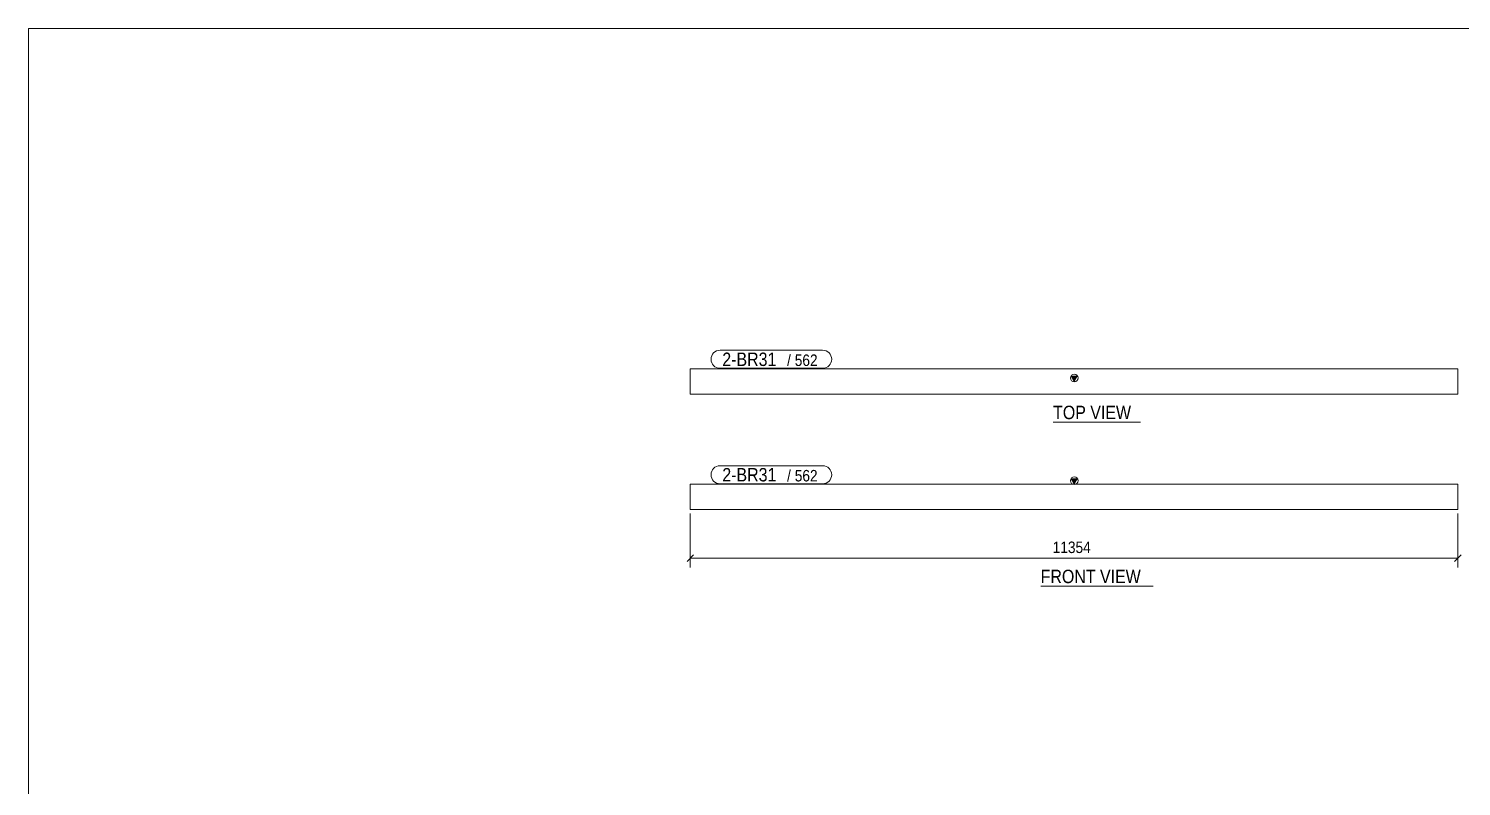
# Model space of a CAD drawing. Header units: millimetres. Extents: x 2 to 579, y 1 to 405.
# Drawn here: x 5 to 378.5, y 207.3 to 405 of the extents above; entities that cross this region are included whole.
import ezdxf

# ---------------------------------------------------------------- set-up
doc = ezdxf.new("R2010")
doc.units = ezdxf.units.MM
doc.linetypes.add('XKITLINE00', pattern=[0])
for name, color, linetype, lineweight in [('Dimensions', 7, 'Continuous', 0), ('DrawingSheet', 5, 'Continuous', 0), ('OtherObjectType', 7, 'Continuous', 0), ('Part', 2, 'Continuous', 0), ('PartMark', 7, 'Continuous', 0)]:
    doc.layers.add(name, color=color, linetype=linetype, lineweight=lineweight)
doc.styles.add('ARIAL', font='ARIAL.TTF')

# ---------------------------------------------------------------- blocks, each defined once
blk = doc.blocks.new('*A1')
at = {"layer": 'Part'}
blk.add_hatch(color=2, dxfattribs=at).paths.add_polyline_path([(276.8, 287.57), (278.4, 287.57), (277.6, 286.17)], flags=17)
at = {"layer": 'Part', "color": 2, "linetype": 'XKITLINE00', "lineweight": 0}
for p, q in [((177.5, 286.17), (277.5, 286.17)), ((177.5, 280.48), (177.5, 286.17)), ((277.6, 286.17), (276.8, 287.57)), ((276.8, 287.57), (278.4, 287.57)), ((278.4, 287.57), (277.6, 286.17)), ((277.6, 286.17), (377.6, 286.17)), ((377.6, 279.51), (377.6, 286.17)), ((177.5, 279.51), (177.5, 280.48)), ((277.5, 279.51), (177.5, 279.51)), ((377.6, 279.51), (277.6, 279.51))]:
    blk.add_line(p, q, dxfattribs=at)
blk.add_circle((277.6, 287.07), 1, dxfattribs=at)
blk = doc.blocks.new('*A2')
at = {"layer": 'Part'}
blk.add_hatch(color=2, dxfattribs=at).paths.add_polyline_path([(276.8, 314.36), (278.4, 314.36), (277.6, 312.96)], flags=17)
at = {"layer": 'Part', "color": 2, "linetype": 'XKITLINE00', "lineweight": 0}
for p, q in [((277.5, 316.29), (177.5, 316.29)), ((177.5, 316.29), (177.5, 309.62)), ((277.6, 312.96), (276.8, 314.36)), ((276.8, 314.36), (278.4, 314.36)), ((377.6, 316.29), (277.6, 316.29)), ((278.4, 314.36), (277.6, 312.96)), ((377.6, 316.29), (377.6, 309.62)), ((177.5, 309.62), (277.5, 309.62)), ((277.6, 309.62), (377.6, 309.62))]:
    blk.add_line(p, q, dxfattribs=at)
blk.add_circle((277.6, 313.86), 1, dxfattribs=at)
blk = doc.blocks.new('*A5')
at = {"layer": 'DrawingSheet', "color": 5, "linetype": 'XKITLINE00', "lineweight": 0}
for p, q in [((579, 405), (5, 405)), ((5, 405), (5, 5))]:
    blk.add_line(p, q, dxfattribs=at)
blk = doc.blocks.new('*A13')
at = {"layer": 'Dimensions', "color": 7, "linetype": 'XKITLINE00', "lineweight": 0}
for p, q in [((177.5, 278.51), (177.5, 264.44)), ((377.6, 278.51), (377.6, 264.44)), ((178.35, 267.69), (176.65, 265.99)), ((177.5, 266.84), (377.6, 266.84)), ((378.45, 267.69), (376.75, 265.99))]:
    blk.add_line(p, q, dxfattribs=at)
at = {"layer": 'Dimensions', "color": 3}
for p in [(177.5, 266.84), (377.6, 266.84)]:
    blk.add_point(p, dxfattribs=at)
at = {"layer": 'Dimensions', "color": 3, "style": 'ARIAL', "width": 0.85}
blk.add_text('11354', height=3, dxfattribs=at).set_placement((271.99, 268.19))
blk = doc.blocks.new('*A15')
at = {"layer": 'PartMark', "color": 7, "linetype": 'XKITLINE00', "lineweight": 0}
for p, q in [((185.25, 290.97), (212.01, 290.97)), ((185.25, 286.27), (212.01, 286.27))]:
    blk.add_line(p, q, dxfattribs=at)
for centre, start, end in [((185.25, 288.62), 90, 270), ((212.01, 288.62), 270, 90)]:
    blk.add_arc(centre, 2.35, start, end, dxfattribs=at)
at = {"layer": 'PartMark', "color": 1, "style": 'ARIAL', "width": 0.85}
blk.add_text('2-BR31', height=3.5, dxfattribs=at).set_placement((185.85, 286.87))
at = {"layer": 'PartMark', "color": 3, "style": 'ARIAL', "width": 0.85}
for s, p in [('/', (202.73, 286.87)), ('562', (204.74, 286.87))]:
    blk.add_text(s, height=3, dxfattribs=at).set_placement(p)
blk = doc.blocks.new('*A16')
at = {"layer": 'OtherObjectType', "color": 7, "linetype": 'XKITLINE00', "lineweight": 0}
blk.add_line((268.85, 259.59), (298.15, 259.59), dxfattribs=at)
at = {"layer": 'OtherObjectType', "color": 7, "style": 'ARIAL', "width": 0.85}
blk.add_text('FRONT VIEW', height=3.5, dxfattribs=at).set_placement((268.85, 260.34))
blk = doc.blocks.new('*A18')
at = {"layer": 'PartMark', "color": 7, "linetype": 'XKITLINE00', "lineweight": 0}
for p, q in [((185.25, 321.09), (212.01, 321.09)), ((185.25, 316.39), (212.01, 316.39))]:
    blk.add_line(p, q, dxfattribs=at)
for centre, start, end in [((185.25, 318.74), 90, 270), ((212.01, 318.74), 270, 90)]:
    blk.add_arc(centre, 2.35, start, end, dxfattribs=at)
at = {"layer": 'PartMark', "color": 1, "style": 'ARIAL', "width": 0.85}
blk.add_text('2-BR31', height=3.5, dxfattribs=at).set_placement((185.85, 316.99))
at = {"layer": 'PartMark', "color": 3, "style": 'ARIAL', "width": 0.85}
for s, p in [('/', (202.73, 316.99)), ('562', (204.74, 316.99))]:
    blk.add_text(s, height=3, dxfattribs=at).set_placement(p)
blk = doc.blocks.new('*A19')
at = {"layer": 'OtherObjectType', "color": 7, "linetype": 'XKITLINE00', "lineweight": 0}
blk.add_line((272.09, 302.37), (294.91, 302.37), dxfattribs=at)
at = {"layer": 'OtherObjectType', "color": 7, "style": 'ARIAL', "width": 0.85}
blk.add_text('TOP VIEW', height=3.5, dxfattribs=at).set_placement((272.09, 303.12))

msp = doc.modelspace()

# ---------------------------------------------------------------- block references
at = {"lineweight": 0}
for name in ['*A5', '*A18', '*A19', '*A15', '*A13', '*A16']:
    msp.add_blockref(name, (0, 0), dxfattribs=at)
at = {"layer": 'Part', "lineweight": 0}
for name in ['*A2', '*A1']:
    msp.add_blockref(name, (0, 0), dxfattribs=at)

doc.saveas('drawing.dxf')
